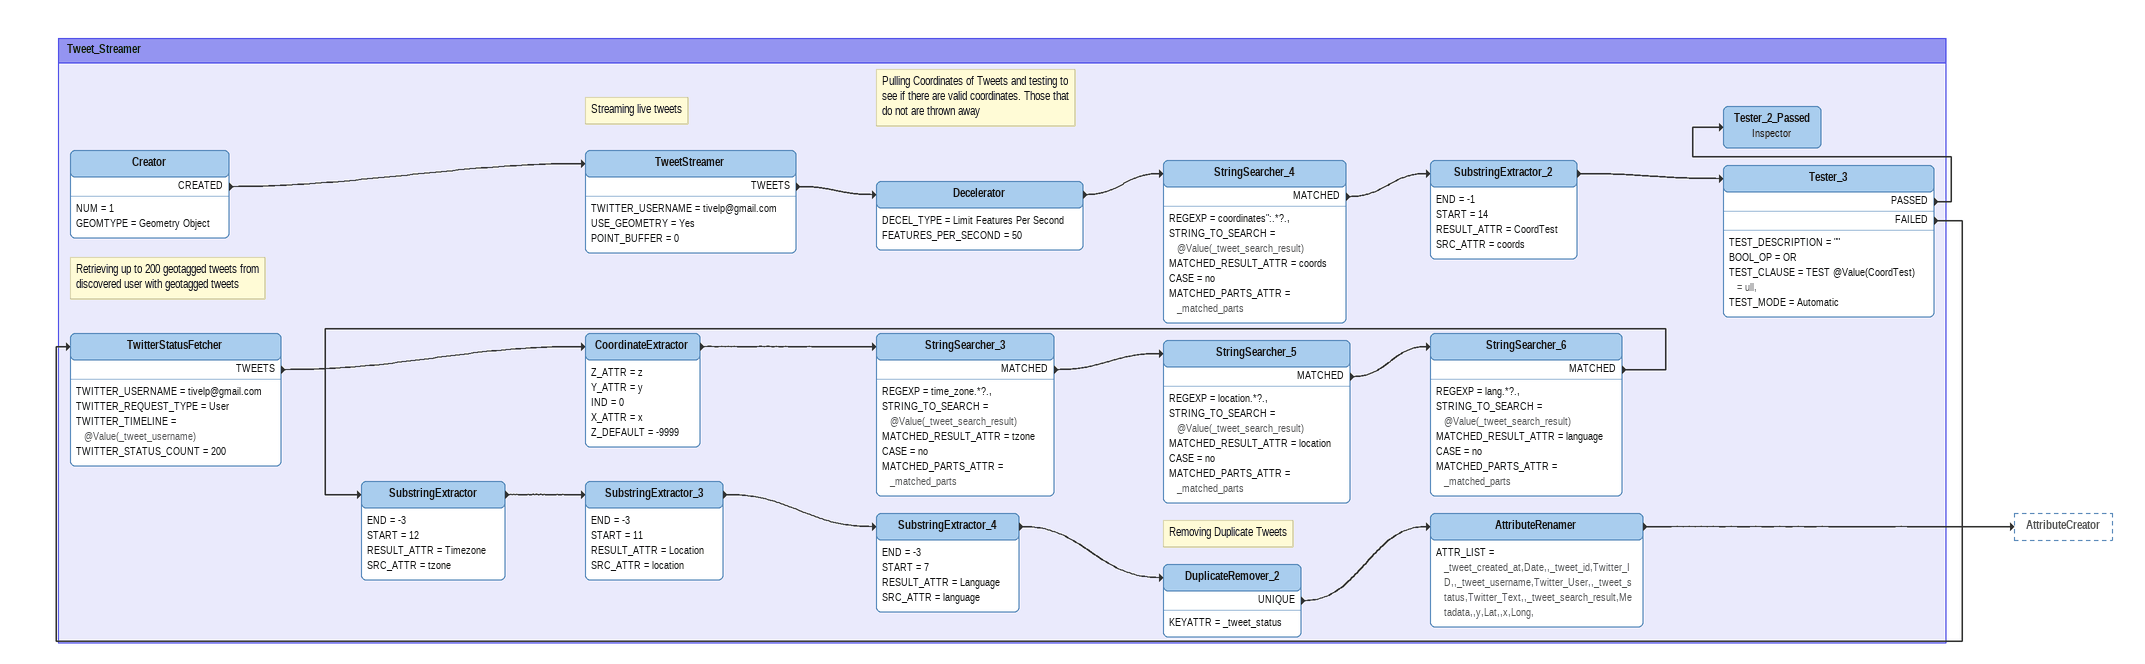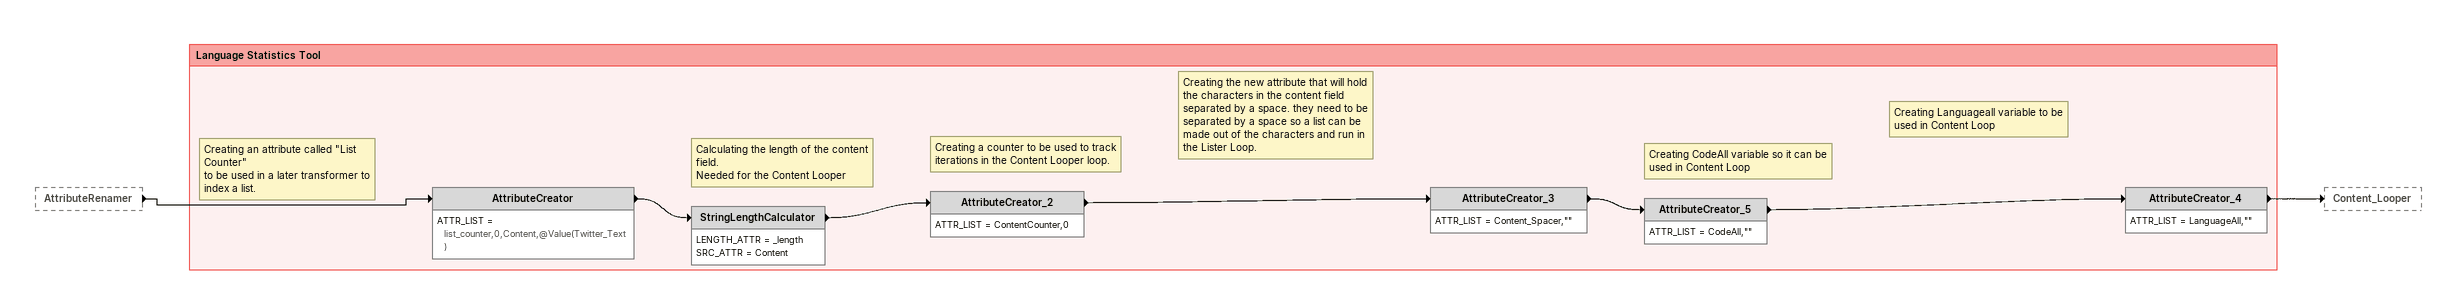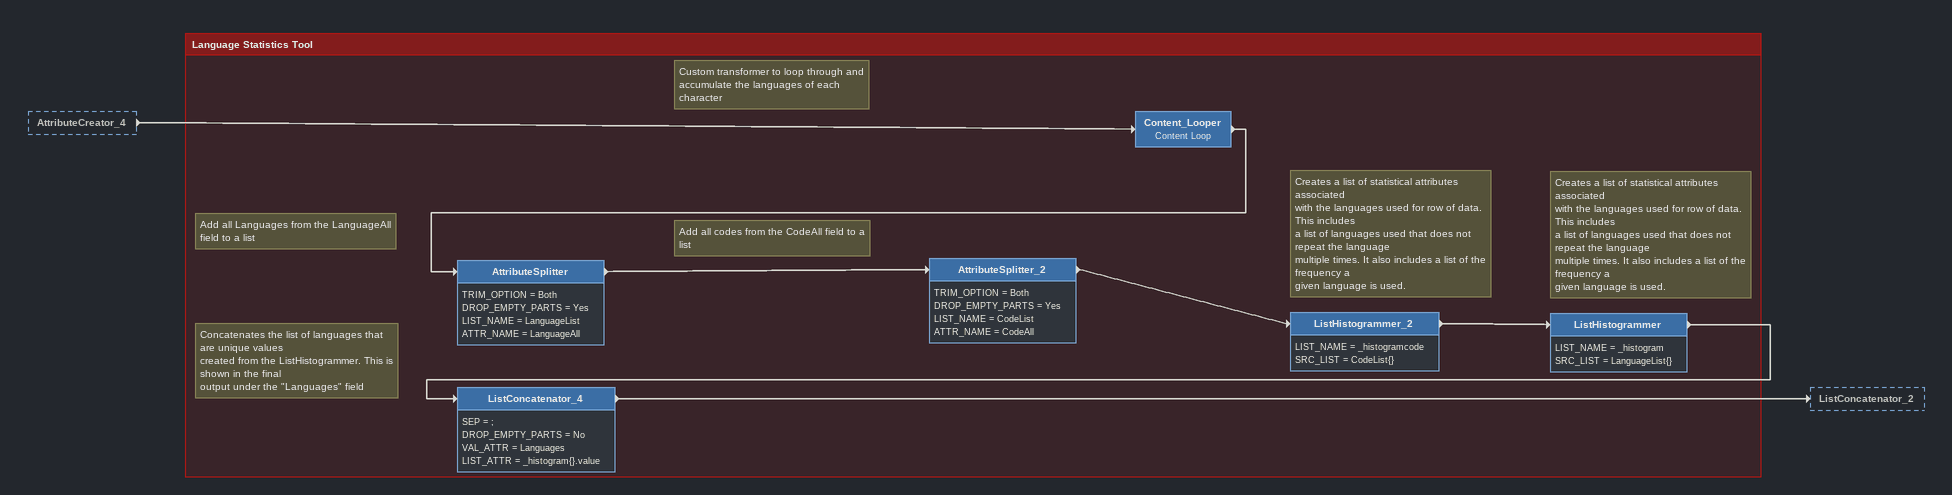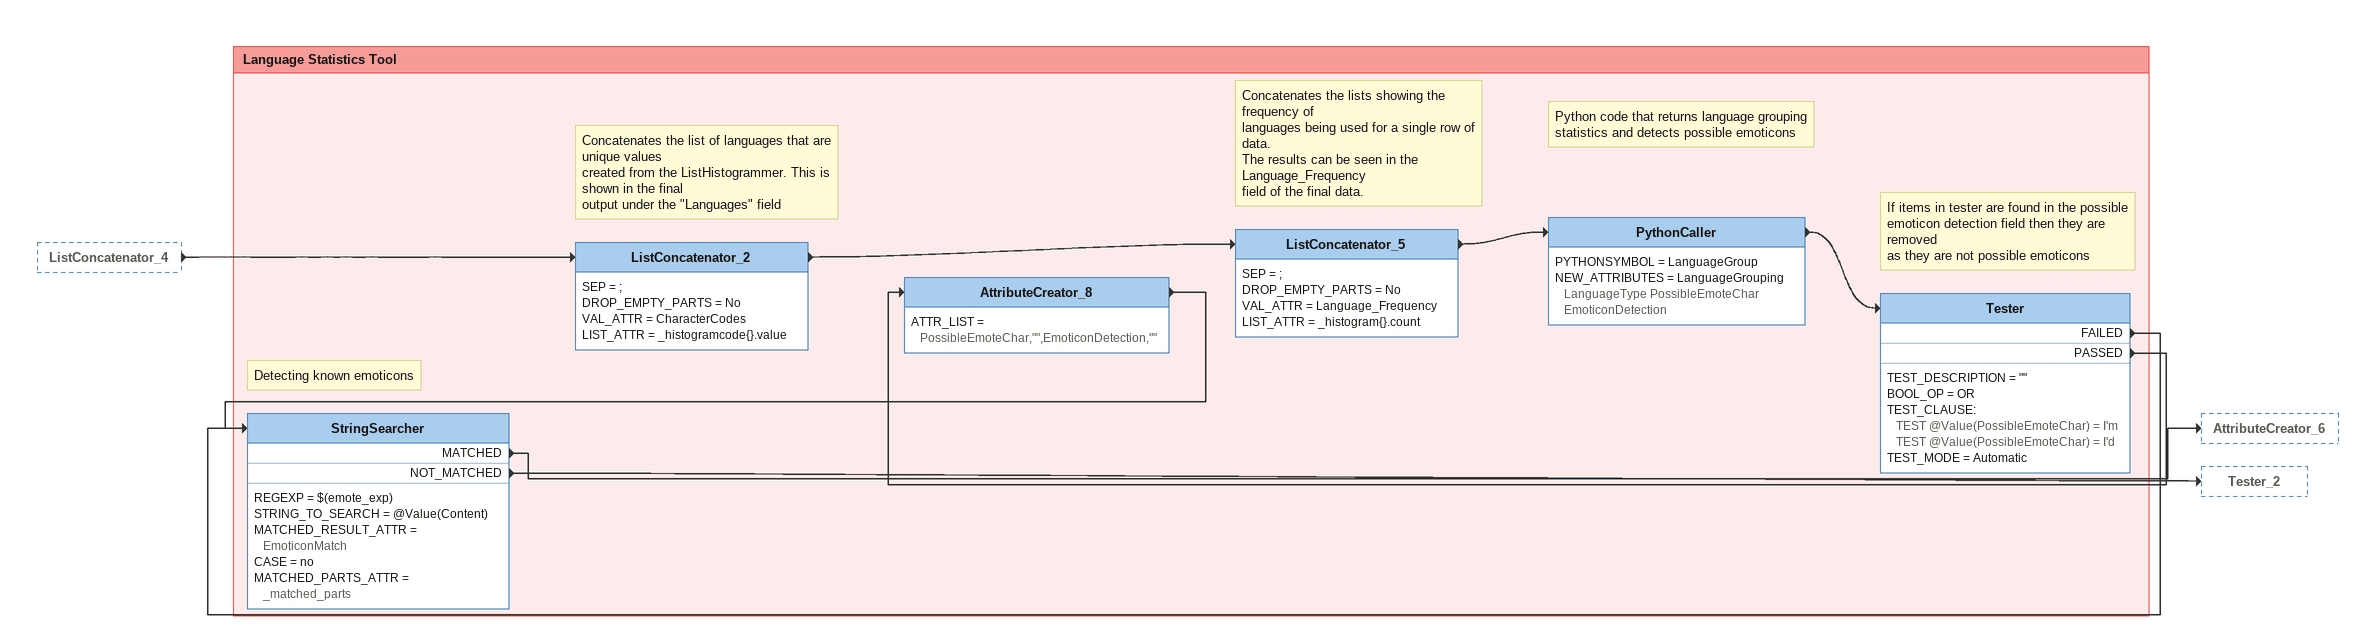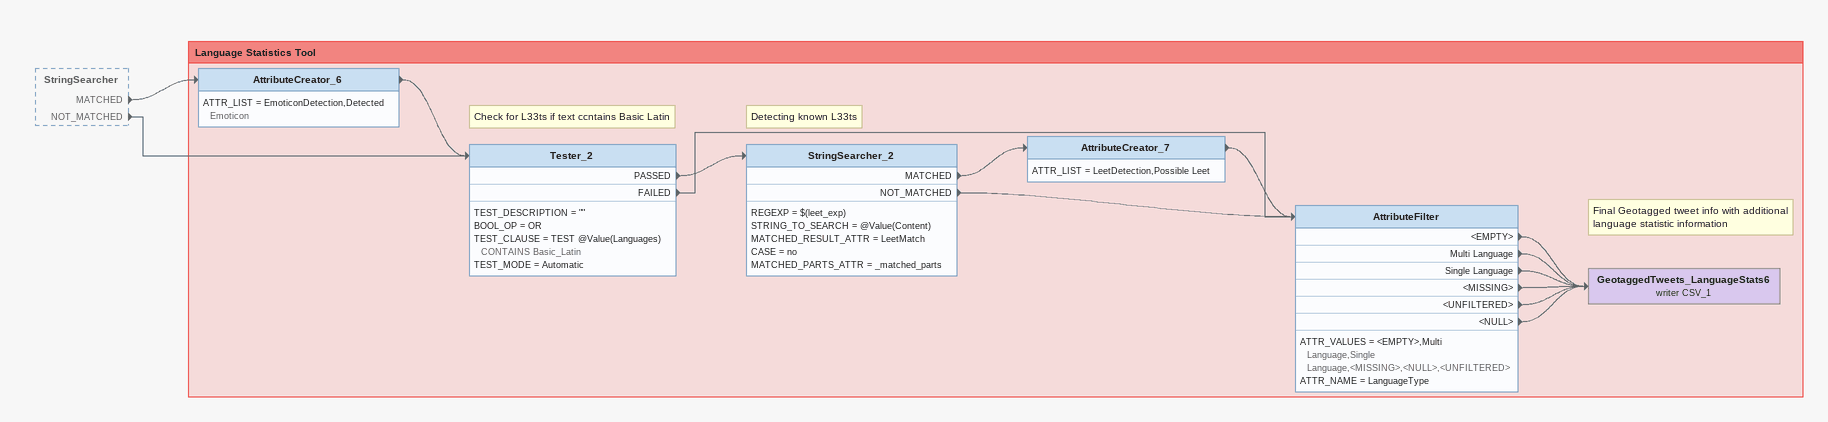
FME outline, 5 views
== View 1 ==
Bookmark: Tweet_Streamer
Creator
    NUM = 1
    GEOMTYPE = Geometry Object
    CREATED -> TweetStreamer
Note: Streaming live tweets
TweetStreamer
    TWITTER_USERNAME = tivelp@gmail.com
    USE_GEOMETRY = Yes
    POINT_BUFFER = 0
    TWEETS -> Decelerator
Note: Pulling Coordinates of Tweets and testing to see if there are valid coordinates. Those that do not are thrown away
Decelerator
    DECEL_TYPE = Limit Features Per Second
    FEATURES_PER_SECOND = 50
    -> StringSearcher_4
StringSearcher_4
    REGEXP = coordinates":.*?.,
    STRING_TO_SEARCH = @Value(_tweet_search_result)
    MATCHED_RESULT_ATTR = coords
    CASE = no
    MATCHED_PARTS_ATTR = _matched_parts
    MATCHED -> SubstringExtractor_2
SubstringExtractor_2
    END = -1
    START = 14
    RESULT_ATTR = CoordTest
    SRC_ATTR = coords
    -> Tester_3
Tester_3
    TEST_DESCRIPTION = ""
    BOOL_OP = OR
    TEST_CLAUSE = TEST @Value(CoordTest) = ull,
    TEST_MODE = Automatic
    PASSED -> Tester_2_Passed
    FAILED -> TwitterStatusFetcher
Tester_2_Passed: Inspector
Note: Retrieving up to 200 geotagged tweets from / discovered user with geotagged tweets
TwitterStatusFetcher
    TWITTER_USERNAME = tivelp@gmail.com
    TWITTER_REQUEST_TYPE = User
    TWITTER_TIMELINE = @Value(_tweet_username)
    TWITTER_STATUS_COUNT = 200
    TWEETS -> CoordinateExtractor
CoordinateExtractor
    Z_ATTR = z
    Y_ATTR = y
    IND = 0
    X_ATTR = x
    Z_DEFAULT = -9999
    -> StringSearcher_3
StringSearcher_3
    REGEXP = time_zone.*?.,
    STRING_TO_SEARCH = @Value(_tweet_search_result)
    MATCHED_RESULT_ATTR = tzone
    CASE = no
    MATCHED_PARTS_ATTR = _matched_parts
    MATCHED -> StringSearcher_5
StringSearcher_5
    REGEXP = location.*?.,
    STRING_TO_SEARCH = @Value(_tweet_search_result)
    MATCHED_RESULT_ATTR = location
    CASE = no
    MATCHED_PARTS_ATTR = _matched_parts
    MATCHED -> StringSearcher_6
StringSearcher_6
    REGEXP = lang.*?.,
    STRING_TO_SEARCH = @Value(_tweet_search_result)
    MATCHED_RESULT_ATTR = language
    CASE = no
    MATCHED_PARTS_ATTR = _matched_parts
    MATCHED -> SubstringExtractor
SubstringExtractor
    END = -3
    START = 12
    RESULT_ATTR = Timezone
    SRC_ATTR = tzone
    -> SubstringExtractor_3
SubstringExtractor_3
    END = -3
    START = 11
    RESULT_ATTR = Location
    SRC_ATTR = location
    -> SubstringExtractor_4
SubstringExtractor_4
    END = -3
    START = 7
    RESULT_ATTR = Language
    SRC_ATTR = language
    -> DuplicateRemover_2
Note: Removing Duplicate Tweets
DuplicateRemover_2
    KEYATTR = _tweet_status
    UNIQUE -> AttributeRenamer
AttributeRenamer
    ATTR_LIST = _tweet_created_at,Date,,_tweet_id,Twitter_ID,,_tweet_username,Twitter_User,,_tweet_status,Twitter_Text,,_tweet_search_result,Metadata,,y,Lat,,x,Long,
    -> AttributeCreator

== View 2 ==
AttributeRenamer [outside]
    -> AttributeCreator

Bookmark: Language Statistics Tool
Note: Creating an attribute called "List Counter" / to be used in a later transformer to index a list.
AttributeCreator
    ATTR_LIST = list_counter,0,Content,@Value(Twitter_Text)
    -> StringLengthCalculator
Note: Calculating the length of the content field. / Needed for the Content Looper
StringLengthCalculator
    LENGTH_ATTR = _length
    SRC_ATTR = Content
    -> AttributeCreator_2
Note: Creating a counter to be used to track / iterations in the Content Looper loop.
AttributeCreator_2
    ATTR_LIST = ContentCounter,0
    -> AttributeCreator_3
Note: Creating the new attribute that will hold the characters in the content field / separated by a space. they need to be separated by a space so a list can be / made out of the characters and run in the Lister Loop.
AttributeCreator_3
    ATTR_LIST = Content_Spacer,""
    -> AttributeCreator_5
Note: Creating CodeAll variable so it can be used in Content Loop
AttributeCreator_5
    ATTR_LIST = CodeAll,""
    -> AttributeCreator_4
Note: Creating Languageall variable to be used in Content Loop
AttributeCreator_4
    ATTR_LIST = LanguageAll,""
    -> Content_Looper

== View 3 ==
AttributeCreator_4 [outside]
    -> Content_Looper

Bookmark: Language Statistics Tool
Note: Custom transformer to loop through and accumulate the languages of each character
Content_Looper: Content Loop
    -> AttributeSplitter
Note: Add all Languages from the LanguageAll field to a list
AttributeSplitter
    TRIM_OPTION = Both
    DROP_EMPTY_PARTS = Yes
    LIST_NAME = LanguageList
    ATTR_NAME = LanguageAll
    -> AttributeSplitter_2
Note: Add all codes from the CodeAll field to a list
AttributeSplitter_2
    TRIM_OPTION = Both
    DROP_EMPTY_PARTS = Yes
    LIST_NAME = CodeList
    ATTR_NAME = CodeAll
    -> ListHistogrammer_2
Note: Creates a list of statistical attributes associated / with the languages used for row of data. This includes / a list of languages used that does not repeat the language / multiple times. It also includes a list of the frequency a / given language is used.
ListHistogrammer_2
    LIST_NAME = _histogramcode
    SRC_LIST = CodeList{}
    -> ListHistogrammer
Note: Creates a list of statistical attributes associated / with the languages used for row of data. This includes / a list of languages used that does not repeat the language / multiple times. It also includes a list of the frequency a / given language is used.
ListHistogrammer
    LIST_NAME = _histogram
    SRC_LIST = LanguageList{}
    -> ListConcatenator_4
Note: Concatenates the list of languages that are unique values / created from the ListHistogrammer. This is shown in the final / output under the "Languages" field
ListConcatenator_4
    SEP = ;
    DROP_EMPTY_PARTS = No
    VAL_ATTR = Languages
    LIST_ATTR = _histogram{}.value
    -> ListConcatenator_2

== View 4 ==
ListConcatenator_4 [outside]
    -> ListConcatenator_2

Bookmark: Language Statistics Tool
Note: Concatenates the list of languages that are unique values / created from the ListHistogrammer. This is shown in the final / output under the "Languages" field
ListConcatenator_2
    SEP = ;
    DROP_EMPTY_PARTS = No
    VAL_ATTR = CharacterCodes
    LIST_ATTR = _histogramcode{}.value
    -> ListConcatenator_5
Note: Concatenates the lists showing the frequency of / languages being used for a single row of data. / The results can be seen in the Language_Frequency / field of the final data.
ListConcatenator_5
    SEP = ;
    DROP_EMPTY_PARTS = No
    VAL_ATTR = Language_Frequency
    LIST_ATTR = _histogram{}.count
    -> PythonCaller
Note: Python code that returns language grouping / statistics and detects possible emoticons
PythonCaller
    PYTHONSYMBOL = LanguageGroup
    NEW_ATTRIBUTES = LanguageGrouping LanguageType PossibleEmoteChar EmoticonDetection
    -> Tester
Note: If items in tester are found in the possible emoticon detection field then they are removed / as they are not possible emoticons
Tester
    TEST_DESCRIPTION = ""
    BOOL_OP = OR
    TEST_CLAUSE:
      TEST @Value(PossibleEmoteChar) = I'm
      TEST @Value(PossibleEmoteChar) = I'd
    TEST_MODE = Automatic
    FAILED -> StringSearcher
    PASSED -> AttributeCreator_8
AttributeCreator_8
    ATTR_LIST = PossibleEmoteChar,"",EmoticonDetection,""
    -> StringSearcher
Note: Detecting known emoticons
StringSearcher
    REGEXP = $(emote_exp)
    STRING_TO_SEARCH = @Value(Content)
    MATCHED_RESULT_ATTR = EmoticonMatch
    CASE = no
    MATCHED_PARTS_ATTR = _matched_parts
    MATCHED -> AttributeCreator_6
    NOT_MATCHED -> Tester_2

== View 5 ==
StringSearcher [outside]
    MATCHED -> AttributeCreator_6
    NOT_MATCHED -> Tester_2

Bookmark: Language Statistics Tool
AttributeCreator_6
    ATTR_LIST = EmoticonDetection,Detected Emoticon
    -> Tester_2
Note: Check for L33ts if text ccntains Basic Latin
Tester_2
    TEST_DESCRIPTION = ""
    BOOL_OP = OR
    TEST_CLAUSE = TEST @Value(Languages) CONTAINS Basic_Latin
    TEST_MODE = Automatic
    PASSED -> StringSearcher_2
    FAILED -> AttributeFilter
Note: Detecting known L33ts
StringSearcher_2
    REGEXP = $(leet_exp)
    STRING_TO_SEARCH = @Value(Content)
    MATCHED_RESULT_ATTR = LeetMatch
    CASE = no
    MATCHED_PARTS_ATTR = _matched_parts
    MATCHED -> AttributeCreator_7
    NOT_MATCHED -> AttributeFilter
AttributeCreator_7
    ATTR_LIST = LeetDetection,Possible Leet
    -> AttributeFilter
AttributeFilter
    ATTR_VALUES = <EMPTY>,Multi Language,Single Language,<MISSING>,<NULL>,<UNFILTERED>
    ATTR_NAME = LanguageType
    <EMPTY> -> GeotaggedTweets_LanguageStats6 (writer CSV_1)
    Multi Language -> GeotaggedTweets_LanguageStats6 (writer CSV_1)
    Single Language -> GeotaggedTweets_LanguageStats6 (writer CSV_1)
    <MISSING> -> GeotaggedTweets_LanguageStats6 (writer CSV_1)
    <UNFILTERED> -> GeotaggedTweets_LanguageStats6 (writer CSV_1)
    <NULL> -> GeotaggedTweets_LanguageStats6 (writer CSV_1)
Note: Final Geotagged tweet info with additional language statistic information
GeotaggedTweets_LanguageStats6 (writer CSV_1)
